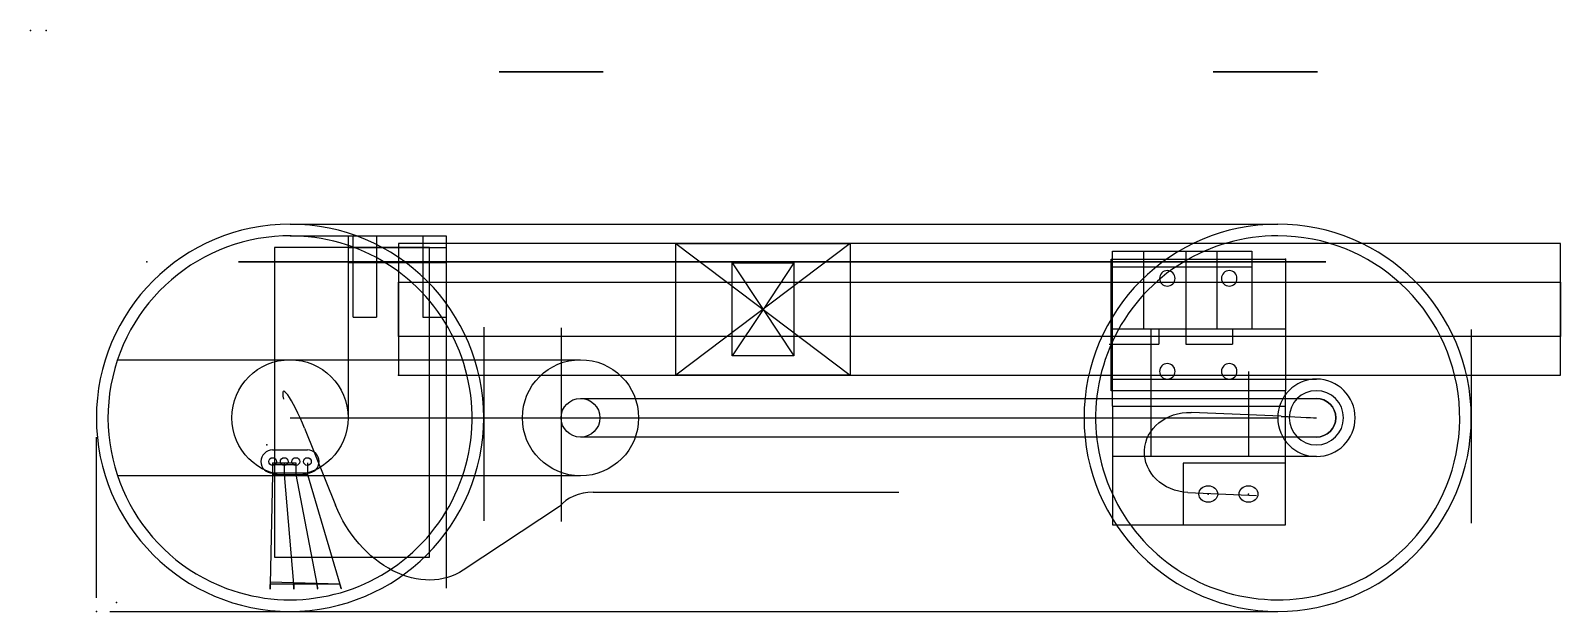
# Model space of a CAD drawing. Header units: millimetres. Extents: x -8 to 189, y 0 to 75.
import ezdxf

# ---------------------------------------------------------------- set-up
doc = ezdxf.new("R2010")
doc.units = ezdxf.units.MM
doc.header["$MEASUREMENT"] = 0
for name, color, linetype in [('rail 150mm v8_Sketch1', 7, 'Continuous'), ('Spur Gear (20 teeth)_1', 7, 'Continuous'), ('Spur Gear (20 teeth)_Sketch2', 7, 'Continuous'), ('레일사용 v19_Sketch1', 7, 'Continuous'), ('레일사용 v19_드레그체인나사구멍', 7, 'Continuous'), ('레일사용 v19_벨트', 7, 'Continuous'), ('레일사용 v19_슬라이드', 7, 'Continuous'), ('레일사용 v19_전선', 7, 'Continuous'), ('레일사용 v19_호스', 7, 'Continuous')]:
    doc.layers.add(name, color=color, linetype=linetype)

# ---------------------------------------------------------------- blocks, each defined once
blk = doc.blocks.new('SpurGear(20teeth)')
at = {"layer": 'Spur Gear (20 teeth)_1', "extrusion": (0, 1, 0)}
blk.add_circle((0, 0), 0.2, dxfattribs=at)
for centre, radius, start, end in [((0, 0), 0.672, 358.6609, 1.3391), ((0, 0), 0.672, 16.6609, 19.3391), ((0, 0), 0.672, 340.6609, 343.3391), ((0.564, 0.084), 0.036, 188.4983, 274.8811), ((0.564, -0.084), 0.036, 85.1189, 171.5017), ((0.563, 0.094), 0.036, 103.1189, 189.5017), ((0.563, -0.094), 0.036, 170.4983, 256.8811), ((0, 0), 0.672, 34.6609, 37.3391), ((0, 0), 0.672, 322.6609, 325.3391), ((0, 0), 0.535, 8.4983, 9.5017), ((0, 0), 0.535, 350.4983, 351.5017), ((0.511, 0.255), 0.036, 206.4983, 292.8811), ((0.511, -0.255), 0.036, 67.1189, 153.5017), ((0.506, 0.264), 0.036, 121.1189, 207.5017), ((0.506, -0.264), 0.036, 152.4983, 238.8811), ((0, 0), 0.535, 26.4983, 27.5017), ((0, 0), 0.535, 332.4983, 333.5017), ((0.407, 0.4), 0.036, 224.4983, 310.8811), ((0.407, -0.4), 0.036, 49.1189, 135.5017), ((0, 0), 0.672, 52.6609, 55.3391), ((0, 0), 0.672, 304.6609, 307.3391), ((0, 0), 0.535, 44.4983, 45.5017), ((0, 0), 0.535, 314.4983, 315.5017), ((0.4, 0.407), 0.036, 139.1189, 225.5017), ((0.4, -0.407), 0.036, 134.4983, 220.8811), ((0.264, 0.506), 0.036, 242.4983, 328.8811), ((0.264, -0.506), 0.036, 31.1189, 117.5017), ((0, 0), 0.535, 62.4983, 63.5017), ((0, 0), 0.535, 296.4983, 297.5017), ((0.255, 0.511), 0.036, 157.1189, 243.5017), ((0.255, -0.511), 0.036, 116.4983, 202.8811), ((0, 0), 0.672, 70.6609, 73.3391), ((0, 0), 0.672, 286.6609, 289.3391), ((0.094, 0.563), 0.036, 260.4983, 346.8811), ((0.094, -0.563), 0.036, 13.1189, 99.5017), ((0, 0), 0.535, 80.4983, 81.5017), ((0, 0), 0.535, 278.4983, 279.5017), ((0.084, 0.564), 0.036, 175.1189, 261.5017), ((0.084, -0.564), 0.036, 98.4983, 184.8811), ((0, 0), 0.672, 88.6609, 91.3391), ((0, 0), 0.672, 268.6609, 271.3391), ((-0.084, 0.564), 0.036, 278.4983, 4.8811), ((-0.084, -0.564), 0.036, 355.1189, 81.5017), ((0, 0), 0.535, 98.4983, 99.5017), ((0, 0), 0.535, 260.4983, 261.5017), ((-0.094, 0.563), 0.036, 193.1189, 279.5017), ((-0.094, -0.563), 0.036, 80.4983, 166.8811), ((0, 0), 0.672, 106.6609, 109.3391), ((0, 0), 0.672, 250.6609, 253.3391), ((-0.255, 0.511), 0.036, 296.4983, 22.8811), ((-0.255, -0.511), 0.036, 337.1189, 63.5017), ((0, 0), 0.535, 116.4983, 117.5017), ((0, 0), 0.535, 242.4983, 243.5017), ((-0.264, 0.506), 0.036, 211.1189, 297.5017), ((-0.264, -0.506), 0.036, 62.4983, 148.8811), ((-0.4, -0.407), 0.036, 319.1189, 45.5017), ((-0.4, 0.407), 0.036, 314.4983, 40.8811), ((0, 0), 0.535, 134.4983, 135.5017), ((0, 0), 0.535, 224.4983, 225.5017), ((-0.407, 0.4), 0.036, 229.1189, 315.5017), ((-0.407, -0.4), 0.036, 44.4983, 130.8811), ((0, 0), 0.672, 124.6609, 127.3391), ((0, 0), 0.672, 232.6609, 235.3391), ((-0.506, -0.264), 0.036, 301.1189, 27.5017), ((-0.506, 0.264), 0.036, 332.4983, 58.8811), ((0, 0), 0.535, 152.4983, 153.5017), ((0, 0), 0.535, 206.4983, 207.5017), ((-0.511, 0.255), 0.036, 247.1189, 333.5017), ((-0.511, -0.255), 0.036, 26.4983, 112.8811), ((-0.563, -0.094), 0.036, 283.1189, 9.5017), ((-0.563, 0.094), 0.036, 350.4983, 76.8811), ((0, 0), 0.535, 170.4983, 171.5017), ((0, 0), 0.535, 188.4983, 189.5017), ((-0.564, -0.084), 0.036, 8.4983, 94.8811), ((-0.564, 0.084), 0.036, 265.1189, 351.5017), ((0, 0), 0.672, 142.6609, 145.3391), ((0, 0), 0.672, 214.6609, 217.3391), ((0, 0), 0.672, 160.6609, 163.3391), ((0, 0), 0.672, 196.6609, 199.3391), ((0, 0), 0.672, 178.6609, 181.3391)]:
    blk.add_arc(centre, radius, start, end, dxfattribs=at)
at = {"layer": 'Spur Gear (20 teeth)_1'}
for points in [[(-0.672, 0, 0.016), (-0.641, 0, 0.033), (-0.617, 0, 0.042), (-0.599, 0, 0.046)], [(-0.599, 0, -0.046), (-0.617, 0, -0.042), (-0.641, 0, -0.033), (-0.672, 0, -0.016)], [(-0.584, 0, 0.142), (-0.599, 0, 0.151), (-0.62, 0, 0.167), (-0.644, 0, 0.193)], [(-0.644, 0, -0.193), (-0.62, 0, -0.167), (-0.599, 0, -0.151), (-0.584, 0, -0.142)], [(-0.634, 0, 0.223), (-0.6, 0, 0.23), (-0.573, 0, 0.23), (-0.556, 0, 0.229)], [(-0.556, 0, -0.229), (-0.573, 0, -0.23), (-0.6, 0, -0.23), (-0.634, 0, -0.223)], [(-0.599, 0, 0.046), (-0.585, 0, 0.049), (-0.576, 0, 0.049), (-0.567, 0, 0.048)], [(-0.567, 0, -0.048), (-0.576, 0, -0.049), (-0.585, 0, -0.049), (-0.599, 0, -0.046)], [(-0.555, 0, 0.129), (-0.563, 0, 0.131), (-0.571, 0, 0.134), (-0.584, 0, 0.142)], [(-0.584, 0, -0.142), (-0.571, 0, -0.134), (-0.563, 0, -0.131), (-0.555, 0, -0.129)], [(-0.556, 0, 0.229), (-0.541, 0, 0.227), (-0.533, 0, 0.225), (-0.525, 0, 0.221)], [(-0.525, 0, -0.221), (-0.533, 0, -0.225), (-0.541, 0, -0.227), (-0.556, 0, -0.229)], [(-0.512, 0, 0.315), (-0.523, 0, 0.329), (-0.538, 0, 0.35), (-0.553, 0, 0.382)], [(-0.553, 0, -0.382), (-0.538, 0, -0.35), (-0.523, 0, -0.329), (-0.512, 0, -0.315)], [(-0.534, 0, 0.408), (-0.499, 0, 0.404), (-0.474, 0, 0.396), (-0.458, 0, 0.389)], [(-0.458, 0, -0.389), (-0.474, 0, -0.396), (-0.499, 0, -0.404), (-0.534, 0, -0.408)], [(-0.488, 0, 0.294), (-0.495, 0, 0.299), (-0.502, 0, 0.304), (-0.512, 0, 0.315)], [(-0.512, 0, -0.315), (-0.502, 0, -0.304), (-0.495, 0, -0.299), (-0.488, 0, -0.294)], [(-0.458, 0, 0.389), (-0.444, 0, 0.383), (-0.437, 0, 0.378), (-0.431, 0, 0.373)], [(-0.431, 0, -0.373), (-0.437, 0, -0.378), (-0.444, 0, -0.383), (-0.458, 0, -0.389)], [(-0.389, 0, 0.458), (-0.396, 0, 0.474), (-0.404, 0, 0.499), (-0.408, 0, 0.534)], [(-0.408, 0, -0.534), (-0.404, 0, -0.499), (-0.396, 0, -0.474), (-0.389, 0, -0.458)], [(-0.373, 0, 0.431), (-0.378, 0, 0.437), (-0.383, 0, 0.444), (-0.389, 0, 0.458)], [(-0.389, 0, -0.458), (-0.383, 0, -0.444), (-0.378, 0, -0.437), (-0.373, 0, -0.431)], [(-0.382, 0, 0.553), (-0.35, 0, 0.538), (-0.329, 0, 0.523), (-0.315, 0, 0.512)], [(-0.315, 0, -0.512), (-0.329, 0, -0.523), (-0.35, 0, -0.538), (-0.382, 0, -0.553)], [(-0.315, 0, 0.512), (-0.304, 0, 0.502), (-0.299, 0, 0.495), (-0.294, 0, 0.488)], [(-0.294, 0, -0.488), (-0.299, 0, -0.495), (-0.304, 0, -0.502), (-0.315, 0, -0.512)], [(-0.229, 0, 0.556), (-0.23, 0, 0.573), (-0.23, 0, 0.6), (-0.223, 0, 0.634)], [(-0.223, 0, -0.634), (-0.23, 0, -0.6), (-0.23, 0, -0.573), (-0.229, 0, -0.556)], [(-0.221, 0, 0.525), (-0.225, 0, 0.533), (-0.227, 0, 0.541), (-0.229, 0, 0.556)], [(-0.229, 0, -0.556), (-0.227, 0, -0.541), (-0.225, 0, -0.533), (-0.221, 0, -0.525)], [(-0.193, 0, 0.644), (-0.167, 0, 0.62), (-0.151, 0, 0.599), (-0.142, 0, 0.584)], [(-0.142, 0, -0.584), (-0.151, 0, -0.599), (-0.167, 0, -0.62), (-0.193, 0, -0.644)], [(-0.142, 0, 0.584), (-0.134, 0, 0.571), (-0.131, 0, 0.563), (-0.129, 0, 0.555)], [(-0.129, 0, -0.555), (-0.131, 0, -0.563), (-0.134, 0, -0.571), (-0.142, 0, -0.584)], [(-0.048, 0, 0.567), (-0.049, 0, 0.576), (-0.049, 0, 0.585), (-0.046, 0, 0.599)], [(-0.046, 0, -0.599), (-0.049, 0, -0.585), (-0.049, 0, -0.576), (-0.048, 0, -0.567)], [(-0.046, 0, 0.599), (-0.042, 0, 0.617), (-0.033, 0, 0.641), (-0.016, 0, 0.672)], [(-0.016, 0, -0.672), (-0.033, 0, -0.641), (-0.042, 0, -0.617), (-0.046, 0, -0.599)], [(0.016, 0, 0.672), (0.033, 0, 0.641), (0.042, 0, 0.617), (0.046, 0, 0.599)], [(0.046, 0, -0.599), (0.042, 0, -0.617), (0.033, 0, -0.641), (0.016, 0, -0.672)], [(0.046, 0, 0.599), (0.049, 0, 0.585), (0.049, 0, 0.576), (0.048, 0, 0.567)], [(0.048, 0, -0.567), (0.049, 0, -0.576), (0.049, 0, -0.585), (0.046, 0, -0.599)], [(0.129, 0, 0.555), (0.131, 0, 0.563), (0.134, 0, 0.571), (0.142, 0, 0.584)], [(0.142, 0, -0.584), (0.134, 0, -0.571), (0.131, 0, -0.563), (0.129, 0, -0.555)], [(0.142, 0, 0.584), (0.151, 0, 0.599), (0.167, 0, 0.62), (0.193, 0, 0.644)], [(0.193, 0, -0.644), (0.167, 0, -0.62), (0.151, 0, -0.599), (0.142, 0, -0.584)], [(0.229, 0, 0.556), (0.227, 0, 0.541), (0.225, 0, 0.533), (0.221, 0, 0.525)], [(0.221, 0, -0.525), (0.225, 0, -0.533), (0.227, 0, -0.541), (0.229, 0, -0.556)], [(0.223, 0, 0.634), (0.23, 0, 0.6), (0.23, 0, 0.573), (0.229, 0, 0.556)], [(0.229, 0, -0.556), (0.23, 0, -0.573), (0.23, 0, -0.6), (0.223, 0, -0.634)], [(0.294, 0, 0.488), (0.299, 0, 0.495), (0.304, 0, 0.502), (0.315, 0, 0.512)], [(0.315, 0, -0.512), (0.304, 0, -0.502), (0.299, 0, -0.495), (0.294, 0, -0.488)], [(0.315, 0, 0.512), (0.329, 0, 0.523), (0.35, 0, 0.538), (0.382, 0, 0.553)], [(0.382, 0, -0.553), (0.35, 0, -0.538), (0.329, 0, -0.523), (0.315, 0, -0.512)], [(0.389, 0, 0.458), (0.383, 0, 0.444), (0.378, 0, 0.437), (0.373, 0, 0.431)], [(0.373, 0, -0.431), (0.378, 0, -0.437), (0.383, 0, -0.444), (0.389, 0, -0.458)], [(0.408, 0, 0.534), (0.404, 0, 0.499), (0.396, 0, 0.474), (0.389, 0, 0.458)], [(0.389, 0, -0.458), (0.396, 0, -0.474), (0.404, 0, -0.499), (0.408, 0, -0.534)], [(0.431, 0, 0.373), (0.437, 0, 0.378), (0.444, 0, 0.383), (0.458, 0, 0.389)], [(0.458, 0, -0.389), (0.444, 0, -0.383), (0.437, 0, -0.378), (0.431, 0, -0.373)], [(0.458, 0, 0.389), (0.474, 0, 0.396), (0.499, 0, 0.404), (0.534, 0, 0.408)], [(0.534, 0, -0.408), (0.499, 0, -0.404), (0.474, 0, -0.396), (0.458, 0, -0.389)], [(0.512, 0, 0.315), (0.502, 0, 0.304), (0.495, 0, 0.299), (0.488, 0, 0.294)], [(0.488, 0, -0.294), (0.495, 0, -0.299), (0.502, 0, -0.304), (0.512, 0, -0.315)], [(0.553, 0, 0.382), (0.538, 0, 0.35), (0.523, 0, 0.329), (0.512, 0, 0.315)], [(0.512, 0, -0.315), (0.523, 0, -0.329), (0.538, 0, -0.35), (0.553, 0, -0.382)], [(0.525, 0, 0.221), (0.533, 0, 0.225), (0.541, 0, 0.227), (0.556, 0, 0.229)], [(0.556, 0, -0.229), (0.541, 0, -0.227), (0.533, 0, -0.225), (0.525, 0, -0.221)], [(0.555, 0, -0.129), (0.563, 0, -0.131), (0.571, 0, -0.134), (0.584, 0, -0.142)], [(0.584, 0, 0.142), (0.571, 0, 0.134), (0.563, 0, 0.131), (0.555, 0, 0.129)], [(0.556, 0, 0.229), (0.573, 0, 0.23), (0.6, 0, 0.23), (0.634, 0, 0.223)], [(0.634, 0, -0.223), (0.6, 0, -0.23), (0.573, 0, -0.23), (0.556, 0, -0.229)], [(0.599, 0, -0.046), (0.585, 0, -0.049), (0.576, 0, -0.049), (0.567, 0, -0.048)], [(0.567, 0, 0.048), (0.576, 0, 0.049), (0.585, 0, 0.049), (0.599, 0, 0.046)], [(0.644, 0, 0.193), (0.62, 0, 0.167), (0.599, 0, 0.151), (0.584, 0, 0.142)], [(0.584, 0, -0.142), (0.599, 0, -0.151), (0.62, 0, -0.167), (0.644, 0, -0.193)], [(0.599, 0, 0.046), (0.617, 0, 0.042), (0.641, 0, 0.033), (0.672, 0, 0.016)], [(0.672, 0, -0.016), (0.641, 0, -0.033), (0.617, 0, -0.042), (0.599, 0, -0.046)]]:
    blk.add_open_spline(points, degree=3, dxfattribs=at)
blk.add_point((0, 0), dxfattribs=at)
at = {"layer": 'Spur Gear (20 teeth)_Sketch2', "extrusion": (0, 1, 0)}
blk.add_circle((0, 0), 0.611, dxfattribs=at)
at = {"layer": 'Spur Gear (20 teeth)_Sketch2'}
blk.add_point((0, 0), dxfattribs=at)
blk = doc.blocks.new('gpa20gt2060-a-h4v4')
blk.add_blockref('SpurGear(20teeth)', (2.586, 3.634, 1.22))
blk = doc.blocks.new('rail150mmv8')
at = {"layer": 'rail 150mm v8_Sketch1'}
for p, q in [((0, 0), (15, 0)), ((0, 0, 0.5), (0, 0, 1.2)), ((15, 0, 1.7), (0, 0, 1.7)), ((0, 0, 1.7), (0, 0)), ((0, 0, 1.2), (15, 0, 1.2)), ((15, 0, 0.5), (0, 0, 0.5)), ((3.581, 0), (3.581, 0, 1.7)), ((5.831, 0), (3.581, 0)), ((3.581, 0, 1.7), (5.831, 0, 1.7)), ((5.831, 0, 1.7), (3.581, 0)), ((3.581, 0, 1.7), (5.831, 0)), ((4.306, 0, 0.25), (4.306, 0, 1.45)), ((5.106, 0, 0.25), (4.306, 0, 0.25)), ((4.306, 0, 1.45), (5.106, 0, 1.45)), ((4.706, 0, 0.85), (4.306, 0, 0.25)), ((4.306, 0, 1.45), (4.706, 0, 0.85)), ((4.706, 0, 0.85), (5.106, 0, 0.25)), ((5.106, 0, 1.45), (4.706, 0, 0.85)), ((5.106, 0, 1.45), (5.106, 0, 0.25)), ((5.831, 0, 1.7), (5.831, 0)), ((15, 0), (15, 0, 1.7)), ((15, 0, 1.2), (15, 0, 0.5))]:
    blk.add_line(p, q, dxfattribs=at)
for p in [(0, 0), (4.706, 0, 0.85), (4.706, 0, 0.85)]:
    blk.add_point(p, dxfattribs=at)

msp = doc.modelspace()

# ---------------------------------------------------------------- linework, layer by layer
at = {"layer": '레일사용 v19_Sketch1'}
for p, q in [((25, 50), (152.5, 50)), ((25, 48.5), (45.16, 48.5)), ((32.5, 48.5), (32.5, 25)), ((33.16, 38), (33.16, 48.5)), ((36.16, 48.5), (36.16, 38)), ((42.16, 48.5), (42.16, 38)), ((45.16, 48.5), (45.16, 38)), ((43, 47), (23, 47)), ((23, 47), (23, 7)), ((32.5, 47), (45.16, 47)), ((43, 7), (43, 47)), ((45.16, 45), (32.5, 45)), ((33.16, 38), (36.16, 38)), ((42.16, 38), (45.16, 38)), ((45.16, 38), (45.16, 3)), ((50, 36.7), (50, 11.7)), ((60, 36.6), (60, 11.6)), ((177.5, 36.41), (177.5, 11.41)), ((2.73, 32.5), (62.5, 32.5)), ((62.5, 27.5), (157.5, 27.5)), ((25, 25), (152.5, 25)), ((0, 1.75), (0, 22.5)), ((157.5, 22.5), (62.5, 22.5)), ((22.75, 20.85), (27.25, 20.85)), ((27.25, 17.85), (22.75, 17.85)), ((62.5, 17.5), (2.73, 17.5)), ((23, 7), (43, 7)), ((1.75, 0), (22.5, 0)), ((22.5, 0), (152.5, 0))]:
    msp.add_line(p, q, dxfattribs=at)
for centre, radius in [((25, 25), 7.5), ((62.5, 25), 7.5), ((62.5, 25), 2.5), ((22.75, 19.35), 0.5), ((24.25, 19.35), 0.5), ((25.75, 19.35), 0.5), ((27.25, 19.35), 0.5)]:
    msp.add_circle(centre, radius, dxfattribs=at)
for centre, radius, start, end in [((25, 25), 25, 90, 270), ((25, 25), 25, 270, 90), ((152.5, 25), 25, 270, 270), ((152.5, 25), 25, 90, 270), ((152.5, 25), 25, 270, 90), ((25, 25), 23.5, 84.2787, 249.629), ((25, 25), 23.5, 249.629, 84.2787), ((152.5, 25), 23.5, 89.9277, 279.8269), ((152.5, 25), 23.5, 279.8269, 89.9277), ((157.5, 25), 2.5, 270, 90), ((22.75, 19.35), 1.5, 90, 270), ((27.25, 19.35), 1.5, 270, 90)]:
    msp.add_arc(centre, radius, start, end, dxfattribs=at)
for p in [(22, 21.5), (0, 0)]:
    msp.add_point(p, dxfattribs=at)
at = {"layer": '레일사용 v19_드레그체인나사구멍'}
for p, q in [((153.5, 19.16, 29.5), (140.3, 19.16, 29.38)), ((140.3, 19.16, 29.38), (140.3, 11.16, 29.38)), ((153.5, 11.16, 29.5), (153.5, 19.16, 29.5)), ((140.3, 11.16, 29.38), (153.5, 11.16, 29.5))]:
    msp.add_line(p, q, dxfattribs=at)
at = {"layer": '레일사용 v19_드레그체인나사구멍', "extrusion": (-0.008727, -2.58292e-16, 0.999962)}
for centre in [(143.54, 15.16, 29.41), (148.74, 15.16, 29.46)]:
    msp.add_ellipse(centre, major_axis=(-1.22, 0, -0.01), ratio=0.871365, dxfattribs=at)
at = {"layer": '레일사용 v19_드레그체인나사구멍'}
for p in [(143.54, 15.16, 29.41), (148.74, 15.16, 29.46), (2.6, 1.16, 28.18)]:
    msp.add_point(p, dxfattribs=at)
at = {"layer": '레일사용 v19_벨트'}
for p, q in [((25.78, 45.14, 19.7), (151.14, 45.14, 20.95)), ((25.79, 45.14, 18.7), (151.15, 45.14, 19.95)), ((151.28, 45.14, 6.95), (25.92, 45.14, 5.7)), ((25.93, 45.14, 4.7), (151.29, 45.14, 5.95))]:
    msp.add_line(p, q, dxfattribs=at)
at = {"layer": '레일사용 v19_벨트', "extrusion": (-1.11022e-16, -1, 2.6628e-16)}
for centre in [(25.86, 12.2, -45.14), (151.22, 13.45, -45.14)]:
    msp.add_circle(centre, 2, dxfattribs=at)
for centre, radius, start, end in [((25.86, 12.2, -45.14), 7.5, 90.5737, 270.5737), ((25.86, 12.2, -45.14), 6.5, 90.5737, 270.5737), ((151.22, 13.45, -45.14), 7.5, 270.5736, 90.5737), ((151.22, 13.45, -45.14), 6.5, 270.5736, 90.5737)]:
    msp.add_arc(centre, radius, start, end, dxfattribs=at)
at = {"layer": '레일사용 v19_벨트'}
msp.add_point((6.51, 45.14, 40.64), dxfattribs=at)
at = {"layer": '레일사용 v19_슬라이드'}
for p, q in [((131.16, 26.5, 25), (131.16, 46.5, 25)), ((131.16, 46.5, 25), (149.16, 46.5, 25)), ((135.16, 46.5, 25), (135.16, 36.5, 25)), ((140.66, 46.5, 25), (140.66, 34.5, 25)), ((144.66, 46.5, 25), (144.66, 36.5, 25)), ((149.16, 46.5, 25), (149.16, 36.5, 25)), ((131.16, 44.5, 25), (149.16, 44.5, 25)), ((131.16, 36.5, 25), (149.16, 36.5, 25)), ((135.16, 36.5, 25), (137.16, 36.5, 25)), ((136.16, 20, 25), (136.16, 36.5, 25)), ((137.16, 36.5, 25), (137.16, 34.5, 25)), ((144.66, 36.5, 25), (146.66, 36.5, 25)), ((146.66, 36.5, 25), (146.66, 34.5, 25)), ((149.16, 36.5, 25), (153.5, 36.5, 25)), ((153.5, 36.5, 25), (153.5, 28.5, 25)), ((130.74, 34.5, 25), (137.16, 34.5, 25)), ((140.66, 34.5, 25), (146.66, 34.5, 25)), ((131.16, 30, 25), (157.5, 30, 25)), ((148.75, 31, 25), (148.75, 20, 25)), ((153.5, 28.5, 25), (131, 28.5, 25)), ((153.5, 11.16, 25), (153.5, 28.5, 25)), ((131.16, 26.5, 25), (131.16, 19.16, 25)), ((131.16, 26.5, 25), (153.5, 26.5, 25)), ((157.5, 20, 25), (131.16, 20, 25)), ((154.16, 20, 25), (153.5, 20, 25)), ((131.16, 19.16, 25), (131.16, 11.16, 25)), ((131.16, 11.16, 25), (153.5, 11.16, 25))]:
    msp.add_line(p, q, dxfattribs=at)
at = {"layer": '레일사용 v19_슬라이드', "extrusion": (-1.11022e-15, -7.78544e-15, -1)}
for centre, radius in [((-138.25, 43, -25), 1), ((-138.25, 43, -25), 1), ((-146.25, 43, -25), 1), ((-146.25, 43, -25), 1), ((-138.25, 31, -25), 1), ((-146.25, 31, -25), 1), ((-157.5, 25, -25), 5), ((-157.5, 25, -25), 3.5)]:
    msp.add_circle(centre, radius, dxfattribs=at)
msp.add_arc((-157.5, 25, -25), 2.5, 90, 270, dxfattribs=at)
at = {"layer": '레일사용 v19_슬라이드'}
for p in [(-8.49, 75, 25), (153.5, 45.5, 25)]:
    msp.add_point(p, dxfattribs=at)
at = {"layer": '레일사용 v19_전선'}
for p, q in [((22.75, 19.18, 36.21), (22.75, 18.97, 28.52)), ((22.75, 19.18, 36.21), (24.25, 19.18, 36.21)), ((22.75, 18.97, 28.52), (24.25, 18.97, 28.52)), ((24.25, 19.18, 36.21), (25.75, 19.18, 36.21)), ((24.25, 19.18, 36.21), (24.25, 18.97, 28.52)), ((24.25, 18.97, 28.52), (25.75, 18.97, 28.52)), ((25.75, 19.18, 36.21), (25.75, 18.97, 28.52)), ((27.25, 19.18, 36.21), (27.25, 18.97, 28.52)), ((22.75, 17.69, 27.71), (22.45, 3.5, 25.11)), ((22.75, 17.69, 27.71), (24.25, 17.69, 27.71)), ((24.25, 17.69, 27.71), (25.75, 17.69, 27.71)), ((24.25, 17.69, 27.71), (25.45, 3.5, 25.11)), ((25.75, 17.69, 27.71), (27.25, 17.69, 27.71)), ((25.75, 17.69, 27.71), (28.45, 3.5, 25.11)), ((27.25, 17.69, 27.71), (31.45, 3.5, 25.11)), ((25.45, 3.69, 23.57), (22.45, 3.79, 23.54)), ((25.45, 3.5, 25.11), (22.45, 3.5, 25.11)), ((28.45, 3.6, 23.61), (25.45, 3.69, 23.57)), ((28.45, 3.5, 25.11), (25.45, 3.5, 25.11)), ((31.45, 3.51, 23.64), (28.45, 3.6, 23.61)), ((31.45, 3.5, 25.11), (28.45, 3.5, 25.11))]:
    msp.add_line(p, q, dxfattribs=at)
at = {"layer": '레일사용 v19_전선', "extrusion": (-1, -3.73943e-12, 9.95698e-14)}
msp.add_arc((-18.06, 28.54, -22.75), 0.914, 181.5354, 293.7304, dxfattribs=at)
at = {"layer": '레일사용 v19_전선', "extrusion": (-1, 2.86515e-13, -7.80085e-15)}
msp.add_arc((-18.06, 28.54, -24.25), 0.914, 181.5354, 293.7304, dxfattribs=at)
at = {"layer": '레일사용 v19_전선', "extrusion": (-1, -1.00039e-12, 2.66945e-14)}
msp.add_arc((-18.06, 28.54, -25.75), 0.914, 181.5354, 293.7304, dxfattribs=at)
at = {"layer": '레일사용 v19_전선', "extrusion": (-1, 5.95861e-12, -1.59841e-13)}
msp.add_arc((-18.06, 28.54, -27.25), 0.914, 181.5354, 293.7304, dxfattribs=at)
at = {"layer": '레일사용 v19_전선', "extrusion": (-0.999784, 0.020603, 0.002581)}
msp.add_arc((-4.1, 24.38, -22.31), 0.8, 259.5236, 79.6417, dxfattribs=at)
at = {"layer": '레일사용 v19_전선', "extrusion": (-0.996545, -0.082367, -0.010671)}
msp.add_arc((-1.53, 24.07, -25.92), 0.777, 265.8337, 79.675, dxfattribs=at)
at = {"layer": '레일사용 v19_전선', "extrusion": (0.982696, 0.184853, 0.011782)}
msp.add_arc((-1.69, 24.03, 28.9), 0.758, 100.1824, 267.5604, dxfattribs=at)
at = {"layer": '레일사용 v19_전선', "extrusion": (-0.958877, -0.283821, 1.74882e-05)}
msp.add_arc((5.44, 24.38, -31.15), 0.744, 279.1112, 80.0569, dxfattribs=at)
at = {"layer": '레일사용 v19_전선'}
msp.add_point((0, 0), dxfattribs=at)
at = {"layer": '레일사용 v19_호스'}
for p, q in [((131, 28.5, 25), (131, 45.5, 25)), ((131, 45.5, 25), (153.5, 45.5, 25)), ((153.5, 45.5, 25), (153.5, 28.5, 25)), ((153.5, 28.5, 25), (131, 28.5, 25)), ((24.15, 27.42, 37.12), (24.15, 27.42, 42.06)), ((152.96, 25.19, 20.3), (141.32, 25.68, 20.3)), ((157.5, 25, 19), (157.5, 25, 3)), ((157.5, 25, 15.75), (157.5, 25, 7.64)), ((26.86, 23.66, 29.31), (30.86, 13.73, 30.25)), ((64.13, 15.38, 6), (103.61, 15.38, 6)), ((140.89, 15.35, 25.61), (149.75, 14.98, 25.61)), ((59.8, 13.54, 7.7), (47.34, 5.32, 20.81))]:
    msp.add_line(p, q, dxfattribs=at)
at = {"layer": '레일사용 v19_호스', "extrusion": (-1.11022e-15, -7.78544e-15, -1)}
for centre in [(-138.25, 43, -25), (-146.25, 43, -25), (-138.25, 31, -25), (-146.25, 31, -25)]:
    msp.add_circle(centre, 1, dxfattribs=at)
at = {"layer": '레일사용 v19_호스', "extrusion": (0.914797, 0.380856, 0.13452)}
msp.add_arc((11.96, 29.46, 37.53), 5, 264.907, 35.5236, dxfattribs=at)
at = {"layer": '레일사용 v19_호스', "extrusion": (-0.019225, -0.456604, -0.889462)}
msp.add_arc((140.12, -13.02, -32.5), 5.81, 90, 270, dxfattribs=at)
at = {"layer": '레일사용 v19_호스', "extrusion": (0.042068, 0.999115, -1.97228e-15)}
msp.add_arc((-151.76, 15.75, 31.6), 4.55, 90, 180, dxfattribs=at)
at = {"layer": '레일사용 v19_호스', "extrusion": (1.81041e-15, 0.680029, 0.733185)}
msp.add_arc((-64.13, -2.19, 14.86), 5, 270, 330.0537, dxfattribs=at)
at = {"layer": '레일사용 v19_호스', "extrusion": (-0.586192, -0.307203, -0.74967)}
msp.add_arc((3.94, -18.5, -44.99), 13.37, 355.6615, 97.6382, dxfattribs=at)
at = {"layer": '레일사용 v19_호스'}
msp.add_point((-6.49, 75, 25), dxfattribs=at)

# ---------------------------------------------------------------- block references
at = {"xscale": 10, "yscale": 10, "zscale": 10}
msp.add_blockref('gpa20gt2060-a-h4v4', (32.86, 33.34, 18.2), dxfattribs=at)
at = {"extrusion": (-1, 1.82146e-17, -2.28983e-15), "xscale": 10, "yscale": 10, "zscale": 10, "rotation": 90.00000000000001}
msp.add_blockref('gpa20gt2060-a-h4v4', (-33.34, 17.62, -163.11), dxfattribs=at)
at = {"extrusion": (-8.76683e-30, 1, -7.89646e-15), "xscale": 10, "yscale": 10, "zscale": 10, "rotation": 180}
msp.add_blockref('rail150mmv8', (-39, 29, 30.5), dxfattribs=at)

doc.saveas('drawing.dxf')
